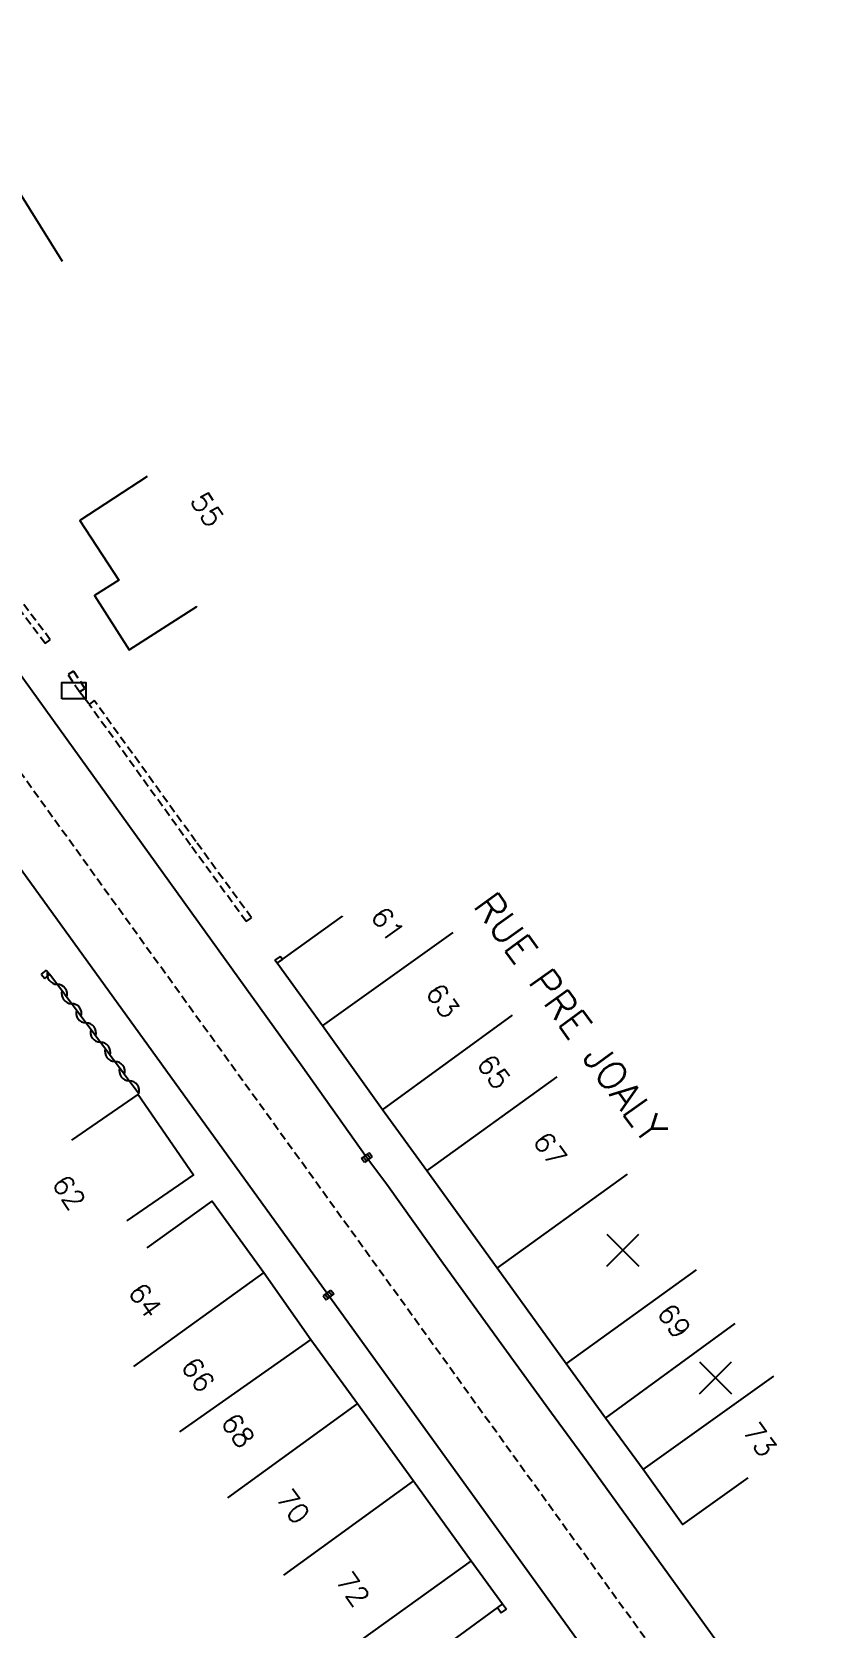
# Model space of a CAD drawing. Header units: millimetres. Extents: x 137000 to 138000, y 128000 to 129000.
# Drawn here: x 137733.1 to 137782.7, y 128900.6 to 129000 of the extents above; entities that cross this region are included whole.
import ezdxf
from ezdxf.enums import TextEntityAlignment as Align

# ---------------------------------------------------------------- set-up
doc = ezdxf.new("R2010")
doc.units = ezdxf.units.MM
doc.linetypes.add('DASHED', pattern=[0.75, 0.5, -0.25])
doc.layers.get('0').update_dxf_attribs({"linetype": 'CONTINUOUS'})
for name, color, linetype in [('w0001', 6, 'DASHED'), ('w0008', 7, 'CONTINUOUS'), ('w0100', 7, 'CONTINUOUS'), ('W0105', 7, 'CONTINUOUS'), ('W0112', 1, 'DASHED'), ('w0310', 3, 'CONTINUOUS'), ('w0400', 7, 'CONTINUOUS'), ('w0989', 7, 'CONTINUOUS'), ('w0991', 7, 'CONTINUOUS'), ('W1102', 7, 'CONTINUOUS'), ('W1471', 7, 'CONTINUOUS')]:
    doc.layers.add(name, color=color, linetype=linetype)
doc.styles.get("Standard").update_dxf_attribs({"font": 'romans.shx', "width": 0.85})

# ---------------------------------------------------------------- blocks, each defined once
blk = doc.blocks.new('t310o')
at = {"color": 0, "linetype": 'Continuous'}
for centre, start, end in [((-0.5, 0.375), 216.8699, 323.1304), ((0.5, -0.375), 36.8699, 143.1303)]:
    blk.add_arc(centre, 0.625, start, end, dxfattribs=at)
blk = doc.blocks.new('T1471')
at = {"color": 0, "linetype": 'Continuous', "flags": 128}
blk.add_lwpolyline([(-0.75, -0.5), (-0.75, 0.5), (0.75, 0.5), (0.75, -0.5), (-0.75, -0.5)], dxfattribs=at)
blk = doc.blocks.new('T400')
for p, q in [((-0.15, 0.3), (0.15, 0.3)), ((-0.15, -0.25), (-0.15, 0.3)), ((-0.15, 0.15), (0.15, 0.15)), ((-0.15, 0), (0.15, 0)), ((0.15, 0.3), (0.15, -0.25)), ((-0.15, -0.15), (0.15, -0.15)), ((-0.15, -0.25), (-0.15, -0.3)), ((-0.15, -0.3), (0.15, -0.3)), ((0.15, -0.3), (0.15, -0.25))]:
    blk.add_line(p, q)
blk = doc.blocks.new('t991o')
at = {"color": 0, "linetype": 'Continuous'}
for p, q in [((-1, 1), (1, -1)), ((-1, -1), (1, 1))]:
    blk.add_line(p, q, dxfattribs=at)

msp = doc.modelspace()

# ---------------------------------------------------------------- linework, layer by layer
at = {"layer": 'w0001'}
msp.add_lwpolyline([(137699.282, 129000), (137703.832, 128993.681), (137713.513, 128980.142), (137722.998, 128966.958), (137732.32, 128953.983), (137780.382, 128887.345)], dxfattribs=at)
at = {"layer": 'w0008'}
for points in [[(137782.748, 128890.004), (137767.588, 128911.047), (137765.417, 128914.015), (137762.29, 128918.335), (137758.649, 128923.346), (137755.161, 128928.246), (137753.924, 128929.917), (137749.827, 128935.671), (137727.016, 128967.38), (137726.738, 128967.721), (137715.458, 128983.392), (137714.994, 128984.414), (137714.874, 128985.657), (137715.089, 128986.889), (137715.484, 128987.66), (137715.71, 128988.024), (137716.314, 128988.607), (137716.992, 128989.108), (137726.866, 128995.337)], [(137676.268, 128915.422), (137677.027, 128916.14), (137678.508, 128917.35), (137680.304, 128918.77), (137681.015, 128919.395), (137705.829, 128939.181), (137706.134, 128939.391), (137723.001, 128952.884), (137723.931, 128953.459), (137725.254, 128953.773), (137727.064, 128953.628), (137728.585, 128952.867), (137729.166, 128952.34), (137777.044, 128886.024)]]:
    msp.add_lwpolyline(points, dxfattribs=at)
at = {"layer": 'w0100'}
for points in [[(137740.246, 128972.334), (137736.064, 128969.593), (137738.496, 128965.881), (137736.978, 128964.918), (137739.144, 128961.537), (137743.354, 128964.235), (137743.354, 128964.235), (137743.354, 128964.235), (137743.354, 128964.235), (137743.354, 128964.235), (137743.354, 128964.235), (137743.354, 128964.235), (137743.354, 128964.235), (137743.354, 128964.235), (137743.354, 128964.235), (137743.354, 128964.235), (137743.354, 128964.235), (137743.354, 128964.235), (137743.354, 128964.235), (137743.354, 128964.235), (137743.354, 128964.235), (137743.354, 128964.235), (137743.354, 128964.235), (137743.354, 128964.235), (137743.354, 128964.235), (137743.354, 128964.235), (137743.354, 128964.235), (137743.354, 128964.235), (137743.354, 128964.235), (137743.354, 128964.235), (137743.354, 128964.235), (137743.354, 128964.235), (137743.354, 128964.235), (137743.354, 128964.235), (137743.354, 128964.235), (137743.354, 128964.235), (137743.354, 128964.235), (137743.354, 128964.235), (137743.354, 128964.235), (137743.354, 128964.235), (137743.354, 128964.235), (137743.354, 128964.235), (137743.354, 128964.235), (137743.354, 128964.235), (137743.354, 128964.235), (137743.354, 128964.235), (137743.354, 128964.235), (137743.354, 128964.235), (137743.354, 128964.235), (137743.354, 128964.235), (137743.354, 128964.235), (137743.354, 128964.235), (137743.354, 128964.235), (137743.354, 128964.235), (137743.354, 128964.235), (137743.354, 128964.235), (137743.354, 128964.235), (137743.354, 128964.235), (137743.354, 128964.235), (137743.354, 128964.235), (137743.354, 128964.235), (137743.354, 128964.235), (137743.354, 128964.235), (137743.354, 128964.235), (137743.354, 128964.235), (137743.354, 128964.235), (137743.354, 128964.235), (137743.354, 128964.235), (137743.354, 128964.235), (137743.354, 128964.235), (137743.354, 128964.235), (137743.354, 128964.235), (137743.354, 128964.235), (137743.354, 128964.235), (137743.354, 128964.235), (137743.354, 128964.235), (137743.354, 128964.235), (137743.354, 128964.235), (137743.354, 128964.235), (137743.354, 128964.235), (137743.354, 128964.235), (137743.354, 128964.235), (137743.354, 128964.235), (137743.354, 128964.235), (137743.354, 128964.235), (137743.354, 128964.235), (137743.354, 128964.235), (137743.354, 128964.235), (137743.354, 128964.235), (137743.354, 128964.235), (137743.354, 128964.235), (137743.354, 128964.235), (137743.354, 128964.235), (137743.354, 128964.235), (137743.354, 128964.235), (137743.354, 128964.235), (137743.354, 128964.235), (137743.354, 128964.235), (137743.354, 128964.235), (137743.354, 128964.235), (137743.354, 128964.235), (137743.354, 128964.235), (137743.354, 128964.235), (137743.354, 128964.235), (137743.354, 128964.235), (137743.354, 128964.235), (137743.354, 128964.235), (137743.354, 128964.235), (137743.354, 128964.235), (137743.354, 128964.235), (137743.354, 128964.235), (137743.354, 128964.235), (137743.354, 128964.235), (137743.354, 128964.235), (137743.354, 128964.235), (137743.354, 128964.235), (137743.354, 128964.235), (137743.354, 128964.235), (137743.354, 128964.235), (137743.354, 128964.235)], [(137777.627, 128909.991), (137773.557, 128907.086), (137771.118, 128910.504), (137768.779, 128913.696), (137766.329, 128917.094), (137762.03, 128923.042), (137757.661, 128929.098), (137754.897, 128932.888), (137751.157, 128938.123), (137748.345, 128942.021), (137752.4, 128944.946), (137752.4, 128944.946), (137752.4, 128944.946), (137752.4, 128944.946), (137752.4, 128944.946), (137752.4, 128944.946), (137752.4, 128944.946), (137752.4, 128944.946), (137752.4, 128944.946), (137752.4, 128944.946), (137752.4, 128944.946), (137752.4, 128944.946), (137752.4, 128944.946), (137752.4, 128944.946), (137752.4, 128944.946), (137752.4, 128944.946), (137752.4, 128944.946), (137752.4, 128944.946), (137752.4, 128944.946), (137752.4, 128944.946), (137752.4, 128944.946), (137752.4, 128944.946), (137752.4, 128944.946), (137752.4, 128944.946), (137752.4, 128944.946), (137752.4, 128944.946), (137752.4, 128944.946), (137752.4, 128944.946), (137752.4, 128944.946), (137752.4, 128944.946), (137752.4, 128944.946), (137752.4, 128944.946), (137752.4, 128944.946), (137752.4, 128944.946), (137752.4, 128944.946), (137752.4, 128944.946), (137752.4, 128944.946), (137752.4, 128944.946), (137752.4, 128944.946), (137752.4, 128944.946), (137752.4, 128944.946), (137752.4, 128944.946), (137752.4, 128944.946), (137752.4, 128944.946), (137752.4, 128944.946), (137752.4, 128944.946), (137752.4, 128944.946), (137752.4, 128944.946), (137752.4, 128944.946), (137752.4, 128944.946), (137752.4, 128944.946), (137752.4, 128944.946), (137752.4, 128944.946), (137752.4, 128944.946), (137752.4, 128944.946), (137752.4, 128944.946), (137752.4, 128944.946), (137752.4, 128944.946), (137752.4, 128944.946), (137752.4, 128944.946), (137752.4, 128944.946), (137752.4, 128944.946), (137752.4, 128944.946), (137752.4, 128944.946), (137752.4, 128944.946), (137752.4, 128944.946), (137752.4, 128944.946), (137752.4, 128944.946), (137752.4, 128944.946), (137752.4, 128944.946), (137752.4, 128944.946), (137752.4, 128944.946), (137752.4, 128944.946), (137752.4, 128944.946), (137752.4, 128944.946), (137752.4, 128944.946), (137752.4, 128944.946), (137752.4, 128944.946), (137752.4, 128944.946), (137752.4, 128944.946), (137752.4, 128944.946), (137752.4, 128944.946), (137752.4, 128944.946), (137752.4, 128944.946), (137752.4, 128944.946), (137752.4, 128944.946), (137752.4, 128944.946), (137752.4, 128944.946), (137752.4, 128944.946), (137752.4, 128944.946), (137752.4, 128944.946), (137752.4, 128944.946), (137752.4, 128944.946), (137752.4, 128944.946), (137752.4, 128944.946), (137752.4, 128944.946), (137752.4, 128944.946), (137752.4, 128944.946), (137752.4, 128944.946), (137752.4, 128944.946), (137752.4, 128944.946), (137752.4, 128944.946), (137752.4, 128944.946), (137752.4, 128944.946), (137752.4, 128944.946), (137752.4, 128944.946), (137752.4, 128944.946), (137752.4, 128944.946), (137752.4, 128944.946), (137752.4, 128944.946)], [(137735.571, 128931.014), (137739.689, 128933.85), (137743.132, 128928.851), (137739.014, 128926.015), (137739.014, 128926.015), (137739.014, 128926.015), (137739.014, 128926.015), (137739.014, 128926.015), (137739.014, 128926.015), (137739.014, 128926.015), (137739.014, 128926.015), (137739.014, 128926.015), (137739.014, 128926.015), (137739.014, 128926.015), (137739.014, 128926.015), (137739.014, 128926.015), (137739.014, 128926.015), (137739.014, 128926.015), (137739.014, 128926.015), (137739.014, 128926.015), (137739.014, 128926.015), (137739.014, 128926.015), (137739.014, 128926.015), (137739.014, 128926.015), (137739.014, 128926.015), (137739.014, 128926.015), (137739.014, 128926.015), (137739.014, 128926.015), (137739.014, 128926.015), (137739.014, 128926.015), (137739.014, 128926.015), (137739.014, 128926.015), (137739.014, 128926.015), (137739.014, 128926.015), (137739.014, 128926.015), (137739.014, 128926.015), (137739.014, 128926.015), (137739.014, 128926.015), (137739.014, 128926.015), (137739.014, 128926.015), (137739.014, 128926.015), (137739.014, 128926.015), (137739.014, 128926.015), (137739.014, 128926.015), (137739.014, 128926.015), (137739.014, 128926.015), (137739.014, 128926.015), (137739.014, 128926.015), (137739.014, 128926.015), (137739.014, 128926.015), (137739.014, 128926.015), (137739.014, 128926.015), (137739.014, 128926.015), (137739.014, 128926.015), (137739.014, 128926.015), (137739.014, 128926.015), (137739.014, 128926.015), (137739.014, 128926.015), (137739.014, 128926.015), (137739.014, 128926.015), (137739.014, 128926.015), (137739.014, 128926.015), (137739.014, 128926.015), (137739.014, 128926.015), (137739.014, 128926.015), (137739.014, 128926.015), (137739.014, 128926.015), (137739.014, 128926.015), (137739.014, 128926.015), (137739.014, 128926.015), (137739.014, 128926.015), (137739.014, 128926.015), (137739.014, 128926.015), (137739.014, 128926.015), (137739.014, 128926.015), (137739.014, 128926.015), (137739.014, 128926.015), (137739.014, 128926.015), (137739.014, 128926.015), (137739.014, 128926.015), (137739.014, 128926.015), (137739.014, 128926.015), (137739.014, 128926.015), (137739.014, 128926.015), (137739.014, 128926.015), (137739.014, 128926.015), (137739.014, 128926.015), (137739.014, 128926.015), (137739.014, 128926.015), (137739.014, 128926.015), (137739.014, 128926.015), (137739.014, 128926.015), (137739.014, 128926.015), (137739.014, 128926.015), (137739.014, 128926.015), (137739.014, 128926.015), (137739.014, 128926.015), (137739.014, 128926.015), (137739.014, 128926.015), (137739.014, 128926.015), (137739.014, 128926.015), (137739.014, 128926.015), (137739.014, 128926.015), (137739.014, 128926.015), (137739.014, 128926.015), (137739.014, 128926.015), (137739.014, 128926.015), (137739.014, 128926.015), (137739.014, 128926.015), (137739.014, 128926.015), (137739.014, 128926.015), (137739.014, 128926.015), (137739.014, 128926.015), (137739.014, 128926.015), (137739.014, 128926.015), (137739.014, 128926.015), (137739.014, 128926.015), (137739.014, 128926.015), (137739.014, 128926.015), (137739.014, 128926.015)], [(137740.249, 128924.298), (137744.306, 128927.221), (137747.512, 128922.771), (137750.443, 128918.601), (137753.335, 128914.621), (137756.83, 128909.805), (137760.416, 128904.831), (137762.371, 128902.152), (137758.333, 128899.204)]]:
    msp.add_lwpolyline(points, dxfattribs=at)
at = {"layer": 'W0105'}
msp.add_line((137736.62, 128958.164), (137736.04, 128958.913), dxfattribs=at)
at = {"layer": 'W0112'}
for points in [[(137733.909, 128961.922), (137734.228, 128962.163), (137732.43, 128964.551)], [(137733.909, 128961.922), (137732.11, 128964.311)], [(137736.038, 128958.915), (137736.372, 128959.135), (137735.663, 128960.211), (137735.329, 128959.991), (137735.329, 128959.991), (137735.329, 128959.991), (137735.329, 128959.991), (137735.329, 128959.991), (137735.329, 128959.991), (137735.329, 128959.991), (137735.329, 128959.991), (137735.329, 128959.991), (137735.329, 128959.991), (137735.329, 128959.991), (137735.329, 128959.991), (137735.329, 128959.991), (137735.329, 128959.991), (137735.329, 128959.991), (137735.329, 128959.991), (137735.329, 128959.991), (137735.329, 128959.991), (137735.329, 128959.991), (137735.329, 128959.991), (137735.329, 128959.991), (137735.329, 128959.991), (137735.329, 128959.991), (137735.329, 128959.991), (137735.329, 128959.991), (137735.329, 128959.991), (137735.329, 128959.991), (137735.329, 128959.991), (137735.329, 128959.991), (137735.329, 128959.991), (137735.329, 128959.991), (137735.329, 128959.991), (137735.329, 128959.991), (137735.329, 128959.991), (137735.329, 128959.991), (137735.329, 128959.991), (137735.329, 128959.991), (137735.329, 128959.991), (137735.329, 128959.991), (137735.329, 128959.991), (137735.329, 128959.991), (137735.329, 128959.991), (137735.329, 128959.991), (137735.329, 128959.991), (137735.329, 128959.991), (137735.329, 128959.991), (137735.329, 128959.991), (137735.329, 128959.991), (137735.329, 128959.991), (137735.329, 128959.991), (137735.329, 128959.991), (137735.329, 128959.991), (137735.329, 128959.991), (137735.329, 128959.991), (137735.329, 128959.991), (137735.329, 128959.991), (137735.329, 128959.991), (137735.329, 128959.991), (137735.329, 128959.991), (137735.329, 128959.991), (137735.329, 128959.991), (137735.329, 128959.991), (137735.329, 128959.991), (137735.329, 128959.991), (137735.329, 128959.991), (137735.329, 128959.991), (137735.329, 128959.991), (137735.329, 128959.991), (137735.329, 128959.991), (137735.329, 128959.991), (137735.329, 128959.991), (137735.329, 128959.991), (137735.329, 128959.991), (137735.329, 128959.991), (137735.329, 128959.991), (137735.329, 128959.991), (137735.329, 128959.991), (137735.329, 128959.991), (137735.329, 128959.991), (137735.329, 128959.991), (137735.329, 128959.991), (137735.329, 128959.991), (137735.329, 128959.991), (137735.329, 128959.991), (137735.329, 128959.991), (137735.329, 128959.991), (137735.329, 128959.991), (137735.329, 128959.991), (137735.329, 128959.991), (137735.329, 128959.991), (137735.329, 128959.991), (137735.329, 128959.991), (137735.329, 128959.991), (137735.329, 128959.991), (137735.329, 128959.991), (137735.329, 128959.991), (137735.329, 128959.991), (137735.329, 128959.991), (137735.329, 128959.991), (137735.329, 128959.991), (137735.329, 128959.991), (137735.329, 128959.991), (137735.329, 128959.991), (137735.329, 128959.991), (137735.329, 128959.991), (137735.329, 128959.991), (137735.329, 128959.991), (137735.329, 128959.991), (137735.329, 128959.991), (137735.329, 128959.991), (137735.329, 128959.991), (137735.329, 128959.991), (137735.329, 128959.991), (137735.329, 128959.991), (137735.329, 128959.991), (137735.329, 128959.991), (137735.329, 128959.991)], [(137736.038, 128958.915), (137735.329, 128959.991), (137735.329, 128959.991), (137735.329, 128959.991), (137735.329, 128959.991), (137735.329, 128959.991), (137735.329, 128959.991), (137735.329, 128959.991), (137735.329, 128959.991), (137735.329, 128959.991), (137735.329, 128959.991), (137735.329, 128959.991), (137735.329, 128959.991), (137735.329, 128959.991), (137735.329, 128959.991), (137735.329, 128959.991), (137735.329, 128959.991), (137735.329, 128959.991), (137735.329, 128959.991), (137735.329, 128959.991), (137735.329, 128959.991), (137735.329, 128959.991), (137735.329, 128959.991), (137735.329, 128959.991), (137735.329, 128959.991), (137735.329, 128959.991), (137735.329, 128959.991), (137735.329, 128959.991), (137735.329, 128959.991), (137735.329, 128959.991), (137735.329, 128959.991), (137735.329, 128959.991), (137735.329, 128959.991), (137735.329, 128959.991), (137735.329, 128959.991), (137735.329, 128959.991), (137735.329, 128959.991), (137735.329, 128959.991), (137735.329, 128959.991), (137735.329, 128959.991), (137735.329, 128959.991), (137735.329, 128959.991), (137735.329, 128959.991), (137735.329, 128959.991), (137735.329, 128959.991), (137735.329, 128959.991), (137735.329, 128959.991), (137735.329, 128959.991), (137735.329, 128959.991), (137735.329, 128959.991), (137735.329, 128959.991), (137735.329, 128959.991), (137735.329, 128959.991), (137735.329, 128959.991), (137735.329, 128959.991), (137735.329, 128959.991), (137735.329, 128959.991), (137735.329, 128959.991), (137735.329, 128959.991), (137735.329, 128959.991), (137735.329, 128959.991), (137735.329, 128959.991), (137735.329, 128959.991), (137735.329, 128959.991), (137735.329, 128959.991), (137735.329, 128959.991), (137735.329, 128959.991), (137735.329, 128959.991), (137735.329, 128959.991), (137735.329, 128959.991), (137735.329, 128959.991), (137735.329, 128959.991), (137735.329, 128959.991), (137735.329, 128959.991), (137735.329, 128959.991), (137735.329, 128959.991), (137735.329, 128959.991), (137735.329, 128959.991), (137735.329, 128959.991), (137735.329, 128959.991), (137735.329, 128959.991), (137735.329, 128959.991), (137735.329, 128959.991), (137735.329, 128959.991), (137735.329, 128959.991), (137735.329, 128959.991), (137735.329, 128959.991), (137735.329, 128959.991), (137735.329, 128959.991), (137735.329, 128959.991), (137735.329, 128959.991), (137735.329, 128959.991), (137735.329, 128959.991), (137735.329, 128959.991), (137735.329, 128959.991), (137735.329, 128959.991), (137735.329, 128959.991), (137735.329, 128959.991), (137735.329, 128959.991), (137735.329, 128959.991), (137735.329, 128959.991), (137735.329, 128959.991), (137735.329, 128959.991), (137735.329, 128959.991), (137735.329, 128959.991), (137735.329, 128959.991), (137735.329, 128959.991), (137735.329, 128959.991), (137735.329, 128959.991), (137735.329, 128959.991), (137735.329, 128959.991), (137735.329, 128959.991), (137735.329, 128959.991), (137735.329, 128959.991), (137735.329, 128959.991), (137735.329, 128959.991), (137735.329, 128959.991), (137735.329, 128959.991), (137735.329, 128959.991), (137735.329, 128959.991)], [(137746.421, 128944.618), (137746.744, 128944.854), (137743.277, 128949.609), (137736.963, 128958.375), (137736.638, 128958.141), (137736.638, 128958.141), (137736.638, 128958.141), (137736.638, 128958.141), (137736.638, 128958.141), (137736.638, 128958.141), (137736.638, 128958.141), (137736.638, 128958.141), (137736.638, 128958.141), (137736.638, 128958.141), (137736.638, 128958.141), (137736.638, 128958.141), (137736.638, 128958.141), (137736.638, 128958.141), (137736.638, 128958.141), (137736.638, 128958.141), (137736.638, 128958.141), (137736.638, 128958.141), (137736.638, 128958.141), (137736.638, 128958.141), (137736.638, 128958.141), (137736.638, 128958.141), (137736.638, 128958.141), (137736.638, 128958.141), (137736.638, 128958.141), (137736.638, 128958.141), (137736.638, 128958.141), (137736.638, 128958.141), (137736.638, 128958.141), (137736.638, 128958.141), (137736.638, 128958.141), (137736.638, 128958.141), (137736.638, 128958.141), (137736.638, 128958.141), (137736.638, 128958.141), (137736.638, 128958.141), (137736.638, 128958.141), (137736.638, 128958.141), (137736.638, 128958.141), (137736.638, 128958.141), (137736.638, 128958.141), (137736.638, 128958.141), (137736.638, 128958.141), (137736.638, 128958.141), (137736.638, 128958.141), (137736.638, 128958.141), (137736.638, 128958.141), (137736.638, 128958.141), (137736.638, 128958.141), (137736.638, 128958.141), (137736.638, 128958.141), (137736.638, 128958.141), (137736.638, 128958.141), (137736.638, 128958.141), (137736.638, 128958.141), (137736.638, 128958.141), (137736.638, 128958.141), (137736.638, 128958.141), (137736.638, 128958.141), (137736.638, 128958.141), (137736.638, 128958.141), (137736.638, 128958.141), (137736.638, 128958.141), (137736.638, 128958.141), (137736.638, 128958.141), (137736.638, 128958.141), (137736.638, 128958.141), (137736.638, 128958.141), (137736.638, 128958.141), (137736.638, 128958.141), (137736.638, 128958.141), (137736.638, 128958.141), (137736.638, 128958.141), (137736.638, 128958.141), (137736.638, 128958.141), (137736.638, 128958.141), (137736.638, 128958.141), (137736.638, 128958.141), (137736.638, 128958.141), (137736.638, 128958.141), (137736.638, 128958.141), (137736.638, 128958.141), (137736.638, 128958.141), (137736.638, 128958.141), (137736.638, 128958.141), (137736.638, 128958.141), (137736.638, 128958.141), (137736.638, 128958.141), (137736.638, 128958.141), (137736.638, 128958.141), (137736.638, 128958.141), (137736.638, 128958.141), (137736.638, 128958.141), (137736.638, 128958.141), (137736.638, 128958.141), (137736.638, 128958.141), (137736.638, 128958.141), (137736.638, 128958.141), (137736.638, 128958.141), (137736.638, 128958.141), (137736.638, 128958.141), (137736.638, 128958.141), (137736.638, 128958.141), (137736.638, 128958.141), (137736.638, 128958.141), (137736.638, 128958.141), (137736.638, 128958.141), (137736.638, 128958.141), (137736.638, 128958.141), (137736.638, 128958.141), (137736.638, 128958.141), (137736.638, 128958.141), (137736.638, 128958.141), (137736.638, 128958.141), (137736.638, 128958.141), (137736.638, 128958.141)], [(137746.421, 128944.618), (137742.953, 128949.374), (137736.638, 128958.141), (137736.638, 128958.141), (137736.638, 128958.141), (137736.638, 128958.141), (137736.638, 128958.141), (137736.638, 128958.141), (137736.638, 128958.141), (137736.638, 128958.141), (137736.638, 128958.141), (137736.638, 128958.141), (137736.638, 128958.141), (137736.638, 128958.141), (137736.638, 128958.141), (137736.638, 128958.141), (137736.638, 128958.141), (137736.638, 128958.141), (137736.638, 128958.141), (137736.638, 128958.141), (137736.638, 128958.141), (137736.638, 128958.141), (137736.638, 128958.141), (137736.638, 128958.141), (137736.638, 128958.141), (137736.638, 128958.141), (137736.638, 128958.141), (137736.638, 128958.141), (137736.638, 128958.141), (137736.638, 128958.141), (137736.638, 128958.141), (137736.638, 128958.141), (137736.638, 128958.141), (137736.638, 128958.141), (137736.638, 128958.141), (137736.638, 128958.141), (137736.638, 128958.141), (137736.638, 128958.141), (137736.638, 128958.141), (137736.638, 128958.141), (137736.638, 128958.141), (137736.638, 128958.141), (137736.638, 128958.141), (137736.638, 128958.141), (137736.638, 128958.141), (137736.638, 128958.141), (137736.638, 128958.141), (137736.638, 128958.141), (137736.638, 128958.141), (137736.638, 128958.141), (137736.638, 128958.141), (137736.638, 128958.141), (137736.638, 128958.141), (137736.638, 128958.141), (137736.638, 128958.141), (137736.638, 128958.141), (137736.638, 128958.141), (137736.638, 128958.141), (137736.638, 128958.141), (137736.638, 128958.141), (137736.638, 128958.141), (137736.638, 128958.141), (137736.638, 128958.141), (137736.638, 128958.141), (137736.638, 128958.141), (137736.638, 128958.141), (137736.638, 128958.141), (137736.638, 128958.141), (137736.638, 128958.141), (137736.638, 128958.141), (137736.638, 128958.141), (137736.638, 128958.141), (137736.638, 128958.141), (137736.638, 128958.141), (137736.638, 128958.141), (137736.638, 128958.141), (137736.638, 128958.141), (137736.638, 128958.141), (137736.638, 128958.141), (137736.638, 128958.141), (137736.638, 128958.141), (137736.638, 128958.141), (137736.638, 128958.141), (137736.638, 128958.141), (137736.638, 128958.141), (137736.638, 128958.141), (137736.638, 128958.141), (137736.638, 128958.141), (137736.638, 128958.141), (137736.638, 128958.141), (137736.638, 128958.141), (137736.638, 128958.141), (137736.638, 128958.141), (137736.638, 128958.141), (137736.638, 128958.141), (137736.638, 128958.141), (137736.638, 128958.141), (137736.638, 128958.141), (137736.638, 128958.141), (137736.638, 128958.141), (137736.638, 128958.141), (137736.638, 128958.141), (137736.638, 128958.141), (137736.638, 128958.141), (137736.638, 128958.141), (137736.638, 128958.141), (137736.638, 128958.141), (137736.638, 128958.141), (137736.638, 128958.141), (137736.638, 128958.141), (137736.638, 128958.141), (137736.638, 128958.141), (137736.638, 128958.141), (137736.638, 128958.141), (137736.638, 128958.141), (137736.638, 128958.141), (137736.638, 128958.141), (137736.638, 128958.141), (137736.638, 128958.141), (137736.638, 128958.141)], [(137733.961, 128941.598), (137733.659, 128941.335), (137733.893, 128941.067), (137734.195, 128941.33), (137734.195, 128941.33), (137734.195, 128941.33), (137734.195, 128941.33), (137734.195, 128941.33), (137734.195, 128941.33), (137734.195, 128941.33), (137734.195, 128941.33), (137734.195, 128941.33), (137734.195, 128941.33), (137734.195, 128941.33), (137734.195, 128941.33), (137734.195, 128941.33), (137734.195, 128941.33), (137734.195, 128941.33), (137734.195, 128941.33), (137734.195, 128941.33), (137734.195, 128941.33), (137734.195, 128941.33), (137734.195, 128941.33), (137734.195, 128941.33), (137734.195, 128941.33), (137734.195, 128941.33), (137734.195, 128941.33), (137734.195, 128941.33), (137734.195, 128941.33), (137734.195, 128941.33), (137734.195, 128941.33), (137734.195, 128941.33), (137734.195, 128941.33), (137734.195, 128941.33), (137734.195, 128941.33), (137734.195, 128941.33), (137734.195, 128941.33), (137734.195, 128941.33), (137734.195, 128941.33), (137734.195, 128941.33), (137734.195, 128941.33), (137734.195, 128941.33), (137734.195, 128941.33), (137734.195, 128941.33), (137734.195, 128941.33), (137734.195, 128941.33), (137734.195, 128941.33), (137734.195, 128941.33), (137734.195, 128941.33), (137734.195, 128941.33), (137734.195, 128941.33), (137734.195, 128941.33), (137734.195, 128941.33), (137734.195, 128941.33), (137734.195, 128941.33), (137734.195, 128941.33), (137734.195, 128941.33), (137734.195, 128941.33), (137734.195, 128941.33), (137734.195, 128941.33), (137734.195, 128941.33), (137734.195, 128941.33), (137734.195, 128941.33), (137734.195, 128941.33), (137734.195, 128941.33), (137734.195, 128941.33), (137734.195, 128941.33), (137734.195, 128941.33), (137734.195, 128941.33), (137734.195, 128941.33), (137734.195, 128941.33), (137734.195, 128941.33), (137734.195, 128941.33), (137734.195, 128941.33), (137734.195, 128941.33), (137734.195, 128941.33), (137734.195, 128941.33), (137734.195, 128941.33), (137734.195, 128941.33), (137734.195, 128941.33), (137734.195, 128941.33), (137734.195, 128941.33), (137734.195, 128941.33), (137734.195, 128941.33), (137734.195, 128941.33), (137734.195, 128941.33), (137734.195, 128941.33), (137734.195, 128941.33), (137734.195, 128941.33), (137734.195, 128941.33), (137734.195, 128941.33), (137734.195, 128941.33), (137734.195, 128941.33), (137734.195, 128941.33), (137734.195, 128941.33), (137734.195, 128941.33), (137734.195, 128941.33), (137734.195, 128941.33), (137734.195, 128941.33), (137734.195, 128941.33), (137734.195, 128941.33), (137734.195, 128941.33), (137734.195, 128941.33), (137734.195, 128941.33), (137734.195, 128941.33), (137734.195, 128941.33), (137734.195, 128941.33), (137734.195, 128941.33), (137734.195, 128941.33), (137734.195, 128941.33), (137734.195, 128941.33), (137734.195, 128941.33), (137734.195, 128941.33), (137734.195, 128941.33), (137734.195, 128941.33), (137734.195, 128941.33), (137734.195, 128941.33), (137734.195, 128941.33), (137734.195, 128941.33), (137734.195, 128941.33)], [(137733.961, 128941.598), (137734.195, 128941.33), (137734.195, 128941.33), (137734.195, 128941.33), (137734.195, 128941.33), (137734.195, 128941.33), (137734.195, 128941.33), (137734.195, 128941.33), (137734.195, 128941.33), (137734.195, 128941.33), (137734.195, 128941.33), (137734.195, 128941.33), (137734.195, 128941.33), (137734.195, 128941.33), (137734.195, 128941.33), (137734.195, 128941.33), (137734.195, 128941.33), (137734.195, 128941.33), (137734.195, 128941.33), (137734.195, 128941.33), (137734.195, 128941.33), (137734.195, 128941.33), (137734.195, 128941.33), (137734.195, 128941.33), (137734.195, 128941.33), (137734.195, 128941.33), (137734.195, 128941.33), (137734.195, 128941.33), (137734.195, 128941.33), (137734.195, 128941.33), (137734.195, 128941.33), (137734.195, 128941.33), (137734.195, 128941.33), (137734.195, 128941.33), (137734.195, 128941.33), (137734.195, 128941.33), (137734.195, 128941.33), (137734.195, 128941.33), (137734.195, 128941.33), (137734.195, 128941.33), (137734.195, 128941.33), (137734.195, 128941.33), (137734.195, 128941.33), (137734.195, 128941.33), (137734.195, 128941.33), (137734.195, 128941.33), (137734.195, 128941.33), (137734.195, 128941.33), (137734.195, 128941.33), (137734.195, 128941.33), (137734.195, 128941.33), (137734.195, 128941.33), (137734.195, 128941.33), (137734.195, 128941.33), (137734.195, 128941.33), (137734.195, 128941.33), (137734.195, 128941.33), (137734.195, 128941.33), (137734.195, 128941.33), (137734.195, 128941.33), (137734.195, 128941.33), (137734.195, 128941.33), (137734.195, 128941.33), (137734.195, 128941.33), (137734.195, 128941.33), (137734.195, 128941.33), (137734.195, 128941.33), (137734.195, 128941.33), (137734.195, 128941.33), (137734.195, 128941.33), (137734.195, 128941.33), (137734.195, 128941.33), (137734.195, 128941.33), (137734.195, 128941.33), (137734.195, 128941.33), (137734.195, 128941.33), (137734.195, 128941.33), (137734.195, 128941.33), (137734.195, 128941.33), (137734.195, 128941.33), (137734.195, 128941.33), (137734.195, 128941.33), (137734.195, 128941.33), (137734.195, 128941.33), (137734.195, 128941.33), (137734.195, 128941.33), (137734.195, 128941.33), (137734.195, 128941.33), (137734.195, 128941.33), (137734.195, 128941.33), (137734.195, 128941.33), (137734.195, 128941.33), (137734.195, 128941.33), (137734.195, 128941.33), (137734.195, 128941.33), (137734.195, 128941.33), (137734.195, 128941.33), (137734.195, 128941.33), (137734.195, 128941.33), (137734.195, 128941.33), (137734.195, 128941.33), (137734.195, 128941.33), (137734.195, 128941.33), (137734.195, 128941.33), (137734.195, 128941.33), (137734.195, 128941.33), (137734.195, 128941.33), (137734.195, 128941.33), (137734.195, 128941.33), (137734.195, 128941.33), (137734.195, 128941.33), (137734.195, 128941.33), (137734.195, 128941.33), (137734.195, 128941.33), (137734.195, 128941.33), (137734.195, 128941.33), (137734.195, 128941.33), (137734.195, 128941.33), (137734.195, 128941.33), (137734.195, 128941.33)], [(137748.346, 128942.02), (137748.672, 128942.253), (137748.532, 128942.448), (137748.206, 128942.216), (137748.206, 128942.216), (137748.206, 128942.216), (137748.206, 128942.216), (137748.206, 128942.216), (137748.206, 128942.216), (137748.206, 128942.216), (137748.206, 128942.216), (137748.206, 128942.216), (137748.206, 128942.216), (137748.206, 128942.216), (137748.206, 128942.216), (137748.206, 128942.216), (137748.206, 128942.216), (137748.206, 128942.216), (137748.206, 128942.216), (137748.206, 128942.216), (137748.206, 128942.216), (137748.206, 128942.216), (137748.206, 128942.216), (137748.206, 128942.216), (137748.206, 128942.216), (137748.206, 128942.216), (137748.206, 128942.216), (137748.206, 128942.216), (137748.206, 128942.216), (137748.206, 128942.216), (137748.206, 128942.216), (137748.206, 128942.216), (137748.206, 128942.216), (137748.206, 128942.216), (137748.206, 128942.216), (137748.206, 128942.216), (137748.206, 128942.216), (137748.206, 128942.216), (137748.206, 128942.216), (137748.206, 128942.216), (137748.206, 128942.216), (137748.206, 128942.216), (137748.206, 128942.216), (137748.206, 128942.216), (137748.206, 128942.216), (137748.206, 128942.216), (137748.206, 128942.216), (137748.206, 128942.216), (137748.206, 128942.216), (137748.206, 128942.216), (137748.206, 128942.216), (137748.206, 128942.216), (137748.206, 128942.216), (137748.206, 128942.216), (137748.206, 128942.216), (137748.206, 128942.216), (137748.206, 128942.216), (137748.206, 128942.216), (137748.206, 128942.216), (137748.206, 128942.216), (137748.206, 128942.216), (137748.206, 128942.216), (137748.206, 128942.216), (137748.206, 128942.216), (137748.206, 128942.216), (137748.206, 128942.216), (137748.206, 128942.216), (137748.206, 128942.216), (137748.206, 128942.216), (137748.206, 128942.216), (137748.206, 128942.216), (137748.206, 128942.216), (137748.206, 128942.216), (137748.206, 128942.216), (137748.206, 128942.216), (137748.206, 128942.216), (137748.206, 128942.216), (137748.206, 128942.216), (137748.206, 128942.216), (137748.206, 128942.216), (137748.206, 128942.216), (137748.206, 128942.216), (137748.206, 128942.216), (137748.206, 128942.216), (137748.206, 128942.216), (137748.206, 128942.216), (137748.206, 128942.216), (137748.206, 128942.216), (137748.206, 128942.216), (137748.206, 128942.216), (137748.206, 128942.216), (137748.206, 128942.216), (137748.206, 128942.216), (137748.206, 128942.216), (137748.206, 128942.216), (137748.206, 128942.216), (137748.206, 128942.216), (137748.206, 128942.216), (137748.206, 128942.216), (137748.206, 128942.216), (137748.206, 128942.216), (137748.206, 128942.216), (137748.206, 128942.216), (137748.206, 128942.216), (137748.206, 128942.216), (137748.206, 128942.216), (137748.206, 128942.216), (137748.206, 128942.216), (137748.206, 128942.216), (137748.206, 128942.216), (137748.206, 128942.216), (137748.206, 128942.216), (137748.206, 128942.216), (137748.206, 128942.216), (137748.206, 128942.216), (137748.206, 128942.216), (137748.206, 128942.216), (137748.206, 128942.216), (137748.206, 128942.216), (137748.206, 128942.216)], [(137748.346, 128942.02), (137748.206, 128942.216), (137748.206, 128942.216), (137748.206, 128942.216), (137748.206, 128942.216), (137748.206, 128942.216), (137748.206, 128942.216), (137748.206, 128942.216), (137748.206, 128942.216), (137748.206, 128942.216), (137748.206, 128942.216), (137748.206, 128942.216), (137748.206, 128942.216), (137748.206, 128942.216), (137748.206, 128942.216), (137748.206, 128942.216), (137748.206, 128942.216), (137748.206, 128942.216), (137748.206, 128942.216), (137748.206, 128942.216), (137748.206, 128942.216), (137748.206, 128942.216), (137748.206, 128942.216), (137748.206, 128942.216), (137748.206, 128942.216), (137748.206, 128942.216), (137748.206, 128942.216), (137748.206, 128942.216), (137748.206, 128942.216), (137748.206, 128942.216), (137748.206, 128942.216), (137748.206, 128942.216), (137748.206, 128942.216), (137748.206, 128942.216), (137748.206, 128942.216), (137748.206, 128942.216), (137748.206, 128942.216), (137748.206, 128942.216), (137748.206, 128942.216), (137748.206, 128942.216), (137748.206, 128942.216), (137748.206, 128942.216), (137748.206, 128942.216), (137748.206, 128942.216), (137748.206, 128942.216), (137748.206, 128942.216), (137748.206, 128942.216), (137748.206, 128942.216), (137748.206, 128942.216), (137748.206, 128942.216), (137748.206, 128942.216), (137748.206, 128942.216), (137748.206, 128942.216), (137748.206, 128942.216), (137748.206, 128942.216), (137748.206, 128942.216), (137748.206, 128942.216), (137748.206, 128942.216), (137748.206, 128942.216), (137748.206, 128942.216), (137748.206, 128942.216), (137748.206, 128942.216), (137748.206, 128942.216), (137748.206, 128942.216), (137748.206, 128942.216), (137748.206, 128942.216), (137748.206, 128942.216), (137748.206, 128942.216), (137748.206, 128942.216), (137748.206, 128942.216), (137748.206, 128942.216), (137748.206, 128942.216), (137748.206, 128942.216), (137748.206, 128942.216), (137748.206, 128942.216), (137748.206, 128942.216), (137748.206, 128942.216), (137748.206, 128942.216), (137748.206, 128942.216), (137748.206, 128942.216), (137748.206, 128942.216), (137748.206, 128942.216), (137748.206, 128942.216), (137748.206, 128942.216), (137748.206, 128942.216), (137748.206, 128942.216), (137748.206, 128942.216), (137748.206, 128942.216), (137748.206, 128942.216), (137748.206, 128942.216), (137748.206, 128942.216), (137748.206, 128942.216), (137748.206, 128942.216), (137748.206, 128942.216), (137748.206, 128942.216), (137748.206, 128942.216), (137748.206, 128942.216), (137748.206, 128942.216), (137748.206, 128942.216), (137748.206, 128942.216), (137748.206, 128942.216), (137748.206, 128942.216), (137748.206, 128942.216), (137748.206, 128942.216), (137748.206, 128942.216), (137748.206, 128942.216), (137748.206, 128942.216), (137748.206, 128942.216), (137748.206, 128942.216), (137748.206, 128942.216), (137748.206, 128942.216), (137748.206, 128942.216), (137748.206, 128942.216), (137748.206, 128942.216), (137748.206, 128942.216), (137748.206, 128942.216), (137748.206, 128942.216), (137748.206, 128942.216), (137748.206, 128942.216), (137748.206, 128942.216)], [(137762.367, 128902.149), (137762.044, 128901.912), (137762.289, 128901.578), (137762.612, 128901.815), (137762.612, 128901.815), (137762.612, 128901.815), (137762.612, 128901.815), (137762.612, 128901.815), (137762.612, 128901.815), (137762.612, 128901.815), (137762.612, 128901.815), (137762.612, 128901.815), (137762.612, 128901.815), (137762.612, 128901.815), (137762.612, 128901.815), (137762.612, 128901.815), (137762.612, 128901.815), (137762.612, 128901.815), (137762.612, 128901.815), (137762.612, 128901.815), (137762.612, 128901.815), (137762.612, 128901.815), (137762.612, 128901.815), (137762.612, 128901.815), (137762.612, 128901.815), (137762.612, 128901.815), (137762.612, 128901.815), (137762.612, 128901.815), (137762.612, 128901.815), (137762.612, 128901.815), (137762.612, 128901.815), (137762.612, 128901.815), (137762.612, 128901.815), (137762.612, 128901.815), (137762.612, 128901.815), (137762.612, 128901.815), (137762.612, 128901.815), (137762.612, 128901.815), (137762.612, 128901.815), (137762.612, 128901.815), (137762.612, 128901.815), (137762.612, 128901.815), (137762.612, 128901.815), (137762.612, 128901.815), (137762.612, 128901.815), (137762.612, 128901.815), (137762.612, 128901.815), (137762.612, 128901.815), (137762.612, 128901.815), (137762.612, 128901.815), (137762.612, 128901.815), (137762.612, 128901.815), (137762.612, 128901.815), (137762.612, 128901.815), (137762.612, 128901.815), (137762.612, 128901.815), (137762.612, 128901.815), (137762.612, 128901.815), (137762.612, 128901.815), (137762.612, 128901.815), (137762.612, 128901.815), (137762.612, 128901.815), (137762.612, 128901.815), (137762.612, 128901.815), (137762.612, 128901.815), (137762.612, 128901.815), (137762.612, 128901.815), (137762.612, 128901.815), (137762.612, 128901.815), (137762.612, 128901.815), (137762.612, 128901.815), (137762.612, 128901.815), (137762.612, 128901.815), (137762.612, 128901.815), (137762.612, 128901.815), (137762.612, 128901.815), (137762.612, 128901.815), (137762.612, 128901.815), (137762.612, 128901.815), (137762.612, 128901.815), (137762.612, 128901.815), (137762.612, 128901.815), (137762.612, 128901.815), (137762.612, 128901.815), (137762.612, 128901.815), (137762.612, 128901.815), (137762.612, 128901.815), (137762.612, 128901.815), (137762.612, 128901.815), (137762.612, 128901.815), (137762.612, 128901.815), (137762.612, 128901.815), (137762.612, 128901.815), (137762.612, 128901.815), (137762.612, 128901.815), (137762.612, 128901.815), (137762.612, 128901.815), (137762.612, 128901.815), (137762.612, 128901.815), (137762.612, 128901.815), (137762.612, 128901.815), (137762.612, 128901.815), (137762.612, 128901.815), (137762.612, 128901.815), (137762.612, 128901.815), (137762.612, 128901.815), (137762.612, 128901.815), (137762.612, 128901.815), (137762.612, 128901.815), (137762.612, 128901.815), (137762.612, 128901.815), (137762.612, 128901.815), (137762.612, 128901.815), (137762.612, 128901.815), (137762.612, 128901.815), (137762.612, 128901.815), (137762.612, 128901.815), (137762.612, 128901.815), (137762.612, 128901.815), (137762.612, 128901.815)], [(137762.367, 128902.149), (137762.612, 128901.815), (137762.612, 128901.815), (137762.612, 128901.815), (137762.612, 128901.815), (137762.612, 128901.815), (137762.612, 128901.815), (137762.612, 128901.815), (137762.612, 128901.815), (137762.612, 128901.815), (137762.612, 128901.815), (137762.612, 128901.815), (137762.612, 128901.815), (137762.612, 128901.815), (137762.612, 128901.815), (137762.612, 128901.815), (137762.612, 128901.815), (137762.612, 128901.815), (137762.612, 128901.815), (137762.612, 128901.815), (137762.612, 128901.815), (137762.612, 128901.815), (137762.612, 128901.815), (137762.612, 128901.815), (137762.612, 128901.815), (137762.612, 128901.815), (137762.612, 128901.815), (137762.612, 128901.815), (137762.612, 128901.815), (137762.612, 128901.815), (137762.612, 128901.815), (137762.612, 128901.815), (137762.612, 128901.815), (137762.612, 128901.815), (137762.612, 128901.815), (137762.612, 128901.815), (137762.612, 128901.815), (137762.612, 128901.815), (137762.612, 128901.815), (137762.612, 128901.815), (137762.612, 128901.815), (137762.612, 128901.815), (137762.612, 128901.815), (137762.612, 128901.815), (137762.612, 128901.815), (137762.612, 128901.815), (137762.612, 128901.815), (137762.612, 128901.815), (137762.612, 128901.815), (137762.612, 128901.815), (137762.612, 128901.815), (137762.612, 128901.815), (137762.612, 128901.815), (137762.612, 128901.815), (137762.612, 128901.815), (137762.612, 128901.815), (137762.612, 128901.815), (137762.612, 128901.815), (137762.612, 128901.815), (137762.612, 128901.815), (137762.612, 128901.815), (137762.612, 128901.815), (137762.612, 128901.815), (137762.612, 128901.815), (137762.612, 128901.815), (137762.612, 128901.815), (137762.612, 128901.815), (137762.612, 128901.815), (137762.612, 128901.815), (137762.612, 128901.815), (137762.612, 128901.815), (137762.612, 128901.815), (137762.612, 128901.815), (137762.612, 128901.815), (137762.612, 128901.815), (137762.612, 128901.815), (137762.612, 128901.815), (137762.612, 128901.815), (137762.612, 128901.815), (137762.612, 128901.815), (137762.612, 128901.815), (137762.612, 128901.815), (137762.612, 128901.815), (137762.612, 128901.815), (137762.612, 128901.815), (137762.612, 128901.815), (137762.612, 128901.815), (137762.612, 128901.815), (137762.612, 128901.815), (137762.612, 128901.815), (137762.612, 128901.815), (137762.612, 128901.815), (137762.612, 128901.815), (137762.612, 128901.815), (137762.612, 128901.815), (137762.612, 128901.815), (137762.612, 128901.815), (137762.612, 128901.815), (137762.612, 128901.815), (137762.612, 128901.815), (137762.612, 128901.815), (137762.612, 128901.815), (137762.612, 128901.815), (137762.612, 128901.815), (137762.612, 128901.815), (137762.612, 128901.815), (137762.612, 128901.815), (137762.612, 128901.815), (137762.612, 128901.815), (137762.612, 128901.815), (137762.612, 128901.815), (137762.612, 128901.815), (137762.612, 128901.815), (137762.612, 128901.815), (137762.612, 128901.815), (137762.612, 128901.815), (137762.612, 128901.815), (137762.612, 128901.815), (137762.612, 128901.815), (137762.612, 128901.815)]]:
    msp.add_lwpolyline(points, dxfattribs=at)
at = {"layer": 'w0310'}
for points in [[(137739.739, 128933.9), (137739.739, 128933.9), (137739.739, 128933.9), (137739.739, 128933.9), (137739.739, 128933.9), (137739.739, 128933.9), (137739.739, 128933.9), (137739.739, 128933.9), (137739.739, 128933.9), (137739.739, 128933.9), (137739.739, 128933.9), (137739.739, 128933.9), (137739.739, 128933.9), (137739.739, 128933.9), (137739.739, 128933.9), (137739.739, 128933.9), (137739.739, 128933.9), (137739.739, 128933.9), (137739.739, 128933.9), (137734.195, 128941.329)], [(137739.739, 128933.9), (137739.739, 128933.9), (137739.739, 128933.9), (137739.739, 128933.9), (137739.739, 128933.9), (137739.739, 128933.9), (137739.739, 128933.9), (137739.739, 128933.9), (137739.739, 128933.9), (137739.739, 128933.9), (137739.739, 128933.9), (137739.739, 128933.9), (137739.739, 128933.9), (137739.739, 128933.9), (137739.739, 128933.9), (137739.739, 128933.9), (137739.739, 128933.9), (137739.739, 128933.9), (137739.739, 128933.9), (137739.739, 128933.9), (137739.739, 128933.9), (137739.739, 128933.9), (137739.739, 128933.9), (137739.739, 128933.9), (137739.739, 128933.9), (137739.739, 128933.9), (137739.739, 128933.9), (137739.739, 128933.9), (137739.739, 128933.9), (137739.739, 128933.9), (137739.739, 128933.9), (137739.739, 128933.9), (137739.739, 128933.9), (137739.739, 128933.9), (137739.739, 128933.9), (137739.739, 128933.9), (137739.739, 128933.9), (137739.739, 128933.9), (137739.739, 128933.9), (137739.739, 128933.9), (137739.739, 128933.9), (137739.739, 128933.9), (137739.739, 128933.9), (137739.739, 128933.9), (137739.739, 128933.9), (137739.739, 128933.9), (137739.739, 128933.9), (137739.739, 128933.9), (137739.739, 128933.9), (137739.739, 128933.9), (137739.739, 128933.9), (137739.739, 128933.9), (137739.739, 128933.9), (137739.739, 128933.9), (137739.739, 128933.9), (137739.739, 128933.9), (137739.739, 128933.9), (137739.739, 128933.9), (137739.739, 128933.9), (137739.739, 128933.9), (137739.739, 128933.9), (137739.739, 128933.9), (137739.739, 128933.9), (137739.739, 128933.9), (137739.739, 128933.9), (137739.739, 128933.9), (137739.739, 128933.9), (137739.739, 128933.9), (137739.739, 128933.9), (137739.739, 128933.9), (137739.739, 128933.9), (137739.739, 128933.9), (137739.739, 128933.9), (137739.739, 128933.9), (137739.739, 128933.9), (137739.739, 128933.9), (137739.739, 128933.9), (137739.739, 128933.9), (137739.739, 128933.9), (137739.739, 128933.9), (137739.739, 128933.9), (137739.739, 128933.9), (137739.739, 128933.9), (137739.739, 128933.9), (137739.739, 128933.9), (137739.739, 128933.9), (137739.739, 128933.9), (137739.739, 128933.9), (137739.739, 128933.9), (137739.739, 128933.9), (137739.739, 128933.9), (137739.739, 128933.9), (137739.739, 128933.9), (137739.739, 128933.9), (137739.739, 128933.9), (137739.739, 128933.9), (137739.739, 128933.9), (137739.739, 128933.9), (137739.739, 128933.9), (137739.739, 128933.9), (137739.739, 128933.9)]]:
    msp.add_lwpolyline(points, dxfattribs=at)
at = {"layer": 'W1102'}
for p, q in [((137729.673, 128994.214), (137734.964, 128985.729)), ((137751.157, 128938.123), (137759.292, 128943.937)), ((137754.897, 128932.888), (137762.977, 128938.781)), ((137757.661, 128929.098), (137765.771, 128934.949)), ((137762.03, 128923.042), (137770.136, 128928.899)), ((137747.512, 128922.771), (137739.399, 128916.925)), ((137766.329, 128917.094), (137774.44, 128922.942)), ((137768.779, 128913.696), (137776.845, 128919.607)), ((137750.443, 128918.601), (137742.261, 128912.851)), ((137771.118, 128910.504), (137779.258, 128916.313)), ((137753.335, 128914.621), (137745.244, 128908.743)), ((137756.83, 128909.805), (137748.736, 128903.931)), ((137760.416, 128904.831), (137752.304, 128898.983))]:
    msp.add_line(p, q, dxfattribs=at)

# ---------------------------------------------------------------- block references
at = {"layer": 'w0310', "rotation": 126.7327596442372}
for p in [(137734.655, 128940.712), (137735.552, 128939.51), (137736.45, 128938.308), (137737.347, 128937.106), (137738.244, 128935.904), (137739.141, 128934.701)]:
    msp.add_blockref('t310o', p, dxfattribs=at)
at = {"layer": 'w0400'}
for p, rotation in [((137753.924, 128929.917), 126.5267189972894), ((137751.536, 128921.378), 307.8842836765376)]:
    msp.add_blockref('T400', p, dxfattribs=dict(at, rotation=rotation))
at = {"layer": 'w0991'}
for p in [(137769.856, 128924.166), (137775.616, 128916.208)]:
    msp.add_blockref('t991o', p, dxfattribs=at)
at = {"layer": 'W1471'}
msp.add_blockref('T1471', (137735.69, 128958.991), dxfattribs=at)

# ---------------------------------------------------------------- texts
at = {"layer": 'w0989'}
msp.add_text('RUE PRE JOALY', height=1.75, rotation=305.80092, dxfattribs=at).set_placement((137766.597, 128938.626), align=Align.MIDDLE)
at = {"layer": 'w0991'}
for s, rotation, p in [('55', 303.23443, (137743.989, 128970.27)), ('61', 305.80287, (137755.225, 128944.448)), ('63', 305.55325, (137758.645, 128939.684)), ('65', 306.10757, (137761.829, 128935.265)), ('67', 305.80558, (137765.323, 128930.443)), ('62', 304.5513, (137735.381, 128927.764)), ('64', 305.77507, (137740.133, 128921.038)), ('69', 305.78067, (137773.045, 128919.748)), ('66', 305.09582, (137743.421, 128916.417)), ('68', 306.00111, (137745.906, 128912.936)), ('73', 305.51413, (137778.378, 128912.38)), ('70', 305.97062, (137749.336, 128908.212)), ('72', 305.79144, (137753.056, 128903.07))]:
    msp.add_text(s, height=1.25, rotation=rotation, dxfattribs=at).set_placement(p, align=Align.MIDDLE)

doc.saveas('drawing.dxf')
